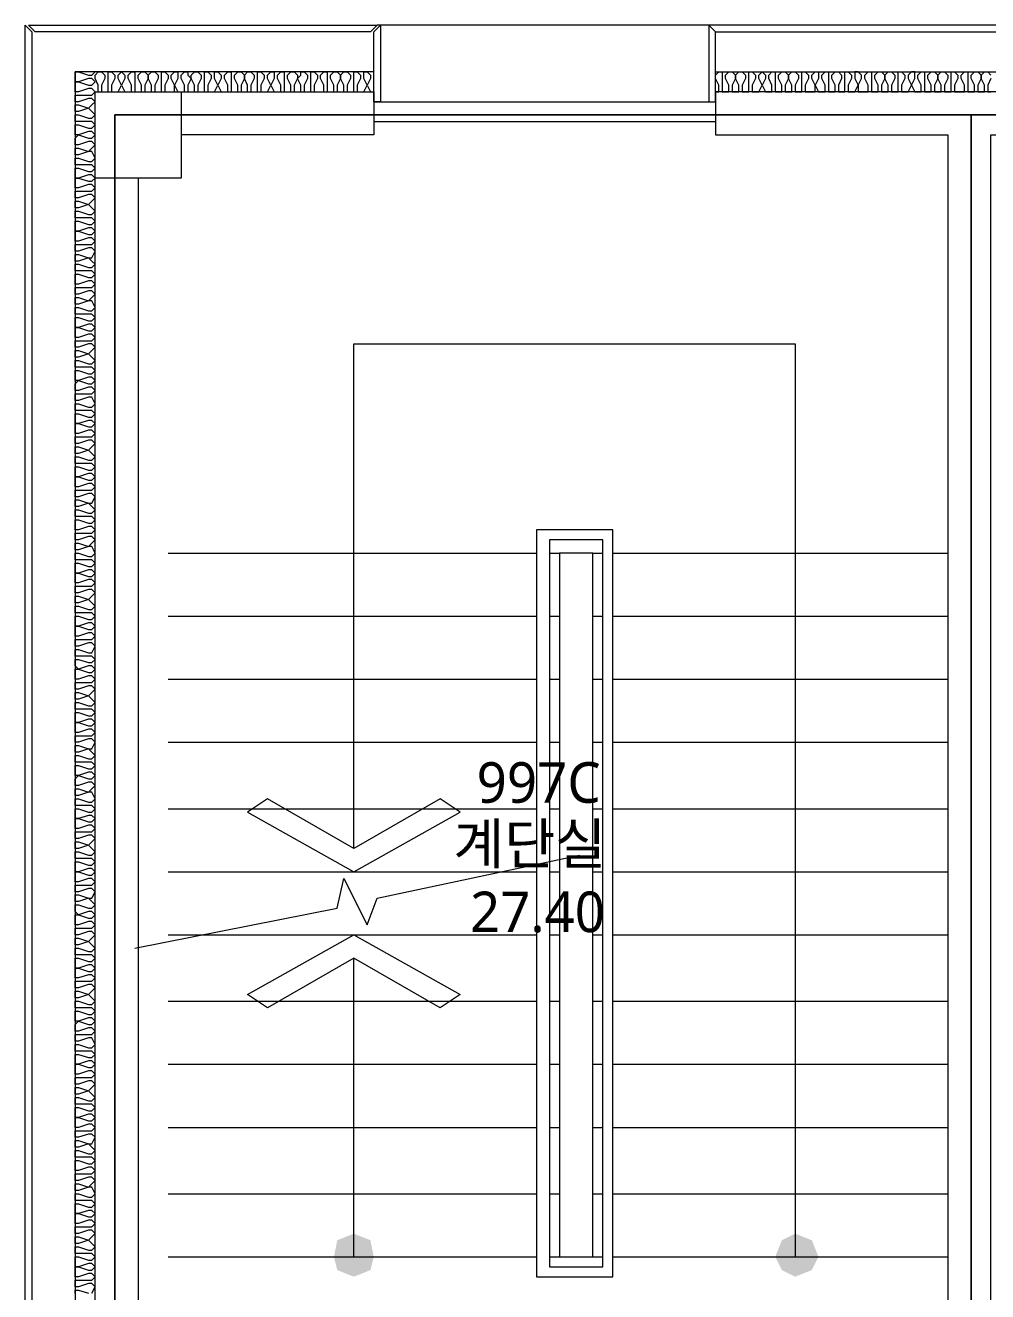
# Model space of a CAD drawing. Header units: millimetres. Extents: x -4005 to 126991, y -1911 to 106703.
# Drawn here: x 18526 to 23034, y 33458 to 39389 of the extents above; entities that cross this region are included whole.
import ezdxf

# ---------------------------------------------------------------- set-up
doc = ezdxf.new("R2010")
doc.units = ezdxf.units.MM
for name, color, linetype in [('PDF_문자', 7, 'Continuous'), ('PDF_솔리드 채우기', 7, 'Continuous'), ('PDF_형상', 7, 'Continuous')]:
    doc.layers.add(name, color=color, linetype=linetype)
doc.styles.add('PDF 맑은 고딕', font='malgun.ttf')

msp = doc.modelspace()

# ---------------------------------------------------------------- linework, layer by layer
at = {"layer": 'PDF_솔리드 채우기', "transparency": 33554559}
for points in [[(19987.2, 33699.4), (19971.7, 33621.7), (20065, 33621.7)], [(20065, 33730.5), (19987.2, 33699.4), (20065, 33621.7)], [(20142.7, 33699.4), (20065, 33730.5), (20065, 33621.7)], [(20158.2, 33621.7), (20142.7, 33699.4), (20065, 33621.7)], [(22070.2, 33699.4), (22039.1, 33621.7), (22132.4, 33621.7)], [(22132.4, 33730.5), (22070.2, 33699.4), (22132.4, 33621.7)], [(22210.1, 33699.4), (22132.4, 33730.5), (22132.4, 33621.7)], [(22241.2, 33621.7), (22210.1, 33699.4), (22132.4, 33621.7)], [(19971.7, 33621.7), (19987.2, 33559.5), (20065, 33621.7)], [(19987.2, 33559.5), (20065, 33528.4), (20065, 33621.7)], [(20065, 33528.4), (20142.7, 33559.5), (20065, 33621.7)], [(20142.7, 33559.5), (20158.2, 33621.7), (20065, 33621.7)], [(22039.1, 33621.7), (22070.2, 33559.5), (22132.4, 33621.7)], [(22070.2, 33559.5), (22132.4, 33528.4), (22132.4, 33621.7)], [(22132.4, 33528.4), (22210.1, 33559.5), (22132.4, 33621.7)], [(22210.1, 33559.5), (22241.2, 33621.7), (22132.4, 33621.7)]]:
    msp.add_solid(points, dxfattribs=at)
at = {"layer": 'PDF_형상', "lineweight": 5}
for points in [[(18557.1, 29626.7), (18526, 29595.6), (18526, 39388.8), (18557.1, 39357.7)], [(18572.7, 39357.7), (18541.6, 39388.8), (20173.8, 39388.8), (20142.7, 39357.7)], [(20158.2, 39357.7), (20189.3, 39388.8), (20189.3, 39031.2), (20158.2, 39031.2)], [(21759.3, 39357.7), (21728.2, 39388.8), (21728.2, 39031.2), (21759.3, 39031.2)], [(21759.3, 39357.7), (23749.1, 39357.7), (23780.1, 39388.8), (21728.2, 39388.8)], [(18774.8, 39124.5), (18821.4, 39109), (18836.9, 39109), (18852.5, 39124.5), (18836.9, 39140), (18821.4, 39140)], [(19101.2, 39140), (19085.7, 39109), (19085.7, 39077.9), (19101.2, 39077.9), (19116.7, 39077.9), (19116.7, 39109)], [(19303.3, 39140), (19287.7, 39109), (19287.7, 39077.9), (19303.3, 39077.9), (19318.8, 39077.9), (19318.8, 39109)], [(19552, 39140), (19536.4, 39109), (19536.4, 39077.9), (19552, 39077.9), (19567.5, 39077.9), (19567.5, 39109)], [(19800.7, 39140), (19785.2, 39109), (19785.2, 39077.9), (19800.7, 39077.9), (19816.3, 39077.9), (19816.3, 39109)], [(20002.8, 39140), (19987.2, 39109), (19987.2, 39077.9), (20002.8, 39077.9), (20018.3, 39077.9), (20018.3, 39109)], [(21852.6, 39140), (21837.1, 39109), (21837.1, 39077.9), (21852.6, 39077.9), (21868.1, 39077.9), (21868.1, 39109)], [(22101.3, 39140), (22085.8, 39109), (22085.8, 39077.9), (22101.3, 39077.9), (22116.9, 39077.9), (22116.9, 39109)], [(22660.9, 39140), (22676.5, 39109), (22692, 39140), (22692, 39155.6), (22692, 39171.1), (22676.5, 39171.1), (22660.9, 39155.6)], [(22816.4, 39109), (22800.8, 39140), (22785.3, 39109), (22785.3, 39077.9), (22800.8, 39077.9), (22816.4, 39077.9)], [(23002.9, 39140), (22987.4, 39109), (22987.4, 39077.9), (23002.9, 39077.9), (23018.5, 39077.9), (23018.5, 39109)], [(18852.5, 38673.7), (18852.5, 39077.9), (19256.6, 39077.9), (19256.6, 38673.7)], [(18852.5, 29626.7), (18852.5, 39077.9), (20158.2, 39077.9), (20158.2, 38875.8), (19256.6, 38875.8), (19256.6, 38673.7), (19054.6, 38673.7), (19054.6, 32222.7), (20065, 32222.7), (20065, 32020.6), (19054.6, 32020.6), (19054.6, 30326.2), (19552, 30326.2), (19552, 29626.7)], [(18945.8, 38969.1), (18945.8, 32129.4), (22956.3, 32129.4), (22956.3, 38969.1)], [(22956.3, 38969.1), (22956.3, 32129.4), (22956.3, 29704.4), (26702.5, 29704.4), (26702.5, 38969.1)], [(18774.8, 38875.8), (18821.4, 38860.2), (18836.9, 38860.2), (18852.5, 38875.8), (18836.9, 38891.3), (18821.4, 38891.3)], [(18774.8, 38673.7), (18821.4, 38658.2), (18836.9, 38658.2), (18852.5, 38673.7), (18836.9, 38689.3), (18821.4, 38689.3)], [(18774.8, 38425), (18821.4, 38409.4), (18836.9, 38409.4), (18852.5, 38425), (18836.9, 38440.5), (18821.4, 38440.5)], [(18774.8, 37974.2), (18821.4, 37958.6), (18836.9, 37958.6), (18852.5, 37974.2), (18836.9, 37989.7), (18821.4, 37989.7)], [(18774.8, 37725.5), (18821.4, 37709.9), (18836.9, 37709.9), (18852.5, 37725.5), (18836.9, 37741), (18821.4, 37741)], [(18774.8, 37523.4), (18821.4, 37507.9), (18836.9, 37507.9), (18852.5, 37523.4), (18836.9, 37538.9), (18821.4, 37538.9)], [(18774.8, 37274.7), (18821.4, 37259.1), (18836.9, 37259.1), (18852.5, 37274.7), (18836.9, 37290.2), (18821.4, 37290.2)], [(20919.9, 37026), (20919.9, 33528.4), (21277.5, 33528.4), (21277.5, 37026)], [(20982.1, 33575.1), (21230.8, 33575.1), (21230.8, 36979.3), (20982.1, 36979.3)], [(18774.8, 36823.9), (18821.4, 36808.3), (18836.9, 36808.3), (18852.5, 36823.9), (18836.9, 36839.4), (18821.4, 36839.4)], [(18774.8, 36575.2), (18821.4, 36559.6), (18836.9, 36559.6), (18852.5, 36575.2), (18836.9, 36590.7), (18821.4, 36590.7)], [(18774.8, 36373.1), (18821.4, 36357.6), (18836.9, 36357.6), (18852.5, 36373.1), (18836.9, 36388.6), (18821.4, 36388.6)], [(18774.8, 36124.4), (18821.4, 36108.8), (18836.9, 36108.8), (18852.5, 36124.4), (18836.9, 36139.9), (18821.4, 36139.9)], [(18774.8, 35875.7), (18821.4, 35860.1), (18836.9, 35860.1), (18852.5, 35875.7), (18836.9, 35891.2), (18821.4, 35891.2)], [(20562.4, 35704.7), (20469.1, 35766.9), (20065, 35533.7), (19660.8, 35766.9), (19567.5, 35704.7), (20065, 35424.9)], [(18774.8, 35673.6), (18821.4, 35658), (18836.9, 35658), (18852.5, 35673.6), (18836.9, 35689.1), (18821.4, 35689.1)], [(18774.8, 35424.9), (18821.4, 35409.3), (18836.9, 35409.3), (18852.5, 35424.9), (18836.9, 35440.4), (18821.4, 35440.4)], [(18774.8, 35222.8), (18821.4, 35207.2), (18836.9, 35207.2), (18852.5, 35222.8), (18836.9, 35238.3), (18821.4, 35238.3)], [(20469.1, 34787.5), (20065, 35020.7), (19660.8, 34787.5), (19567.5, 34849.7), (20065, 35129.5), (20562.4, 34849.7)], [(18774.8, 34974.1), (18821.4, 34958.5), (18836.9, 34958.5), (18852.5, 34974.1), (18836.9, 34989.6), (18821.4, 34989.6)], [(18774.8, 34725.4), (18821.4, 34709.8), (18836.9, 34709.8), (18852.5, 34725.4), (18836.9, 34740.9), (18821.4, 34740.9)], [(18774.8, 34523.3), (18821.4, 34507.7), (18836.9, 34507.7), (18852.5, 34523.3), (18836.9, 34538.8), (18821.4, 34538.8)], [(18774.8, 34274.6), (18821.4, 34259), (18836.9, 34259), (18852.5, 34274.6), (18836.9, 34290.1), (18821.4, 34290.1)], [(18774.8, 33823.8), (18821.4, 33808.2), (18836.9, 33808.2), (18852.5, 33823.8), (18836.9, 33839.3), (18821.4, 33839.3)], [(18774.8, 33575.1), (18821.4, 33559.5), (18836.9, 33559.5), (18852.5, 33575.1), (18836.9, 33590.6), (18821.4, 33590.6)]]:
    msp.add_lwpolyline(points, close=True, dxfattribs=at)
for points in [[(66310.4, 39388.8), (71922, 39388.8), (71890.9, 39357.7), (66341.5, 39357.7), (66310.4, 39388.8), (20173.8, 39388.8)], [(18836.9, 33450.7), (18852.5, 33481.8), (18836.9, 33497.3), (18821.4, 33497.3), (18774.8, 33481.8), (18759.2, 33481.8), (18759.2, 33497.3), (18759.2, 33512.9), (18774.8, 33512.9), (18821.4, 33512.9), (18836.9, 33512.9), (18852.5, 33528.4), (18836.9, 33544), (18821.4, 33544), (18774.8, 33528.4), (18759.2, 33528.4), (18759.2, 33544), (18759.2, 33559.5), (18759.2, 33575.1), (18774.8, 33575.1), (18759.2, 33575.1), (18759.2, 33590.6), (18759.2, 33606.1), (18759.2, 33621.7), (18774.8, 33621.7), (18821.4, 33606.1), (18836.9, 33606.1), (18852.5, 33621.7), (18836.9, 33637.2), (18821.4, 33637.2), (18774.8, 33637.2), (18759.2, 33637.2), (18759.2, 33652.8), (18759.2, 33668.3), (18774.8, 33668.3), (18821.4, 33652.8), (18836.9, 33652.8), (18852.5, 33668.3), (18836.9, 33683.9), (18821.4, 33699.4), (18774.8, 33683.9), (18759.2, 33683.9), (18759.2, 33699.4), (18759.2, 33715), (18774.8, 33715), (18821.4, 33699.4), (18836.9, 33715), (18852.5, 33730.5), (18836.9, 33746), (18821.4, 33746), (18774.8, 33730.5), (18759.2, 33730.5), (18759.2, 33746), (18759.2, 33761.6), (18774.8, 33761.6), (18821.4, 33761.6), (18836.9, 33761.6), (18852.5, 33777.1), (18836.9, 33792.7), (18821.4, 33792.7), (18774.8, 33777.1), (18759.2, 33777.1), (18759.2, 33792.7), (18759.2, 33808.2), (18759.2, 33823.8), (18774.8, 33823.8), (18759.2, 33823.8), (18759.2, 33839.3), (18759.2, 33854.9), (18759.2, 33870.4), (18774.8, 33870.4), (18821.4, 33854.9), (18836.9, 33854.9), (18852.5, 33870.4), (18836.9, 33885.9), (18821.4, 33885.9), (18774.8, 33885.9), (18759.2, 33885.9), (18759.2, 33901.5), (18759.2, 33917), (18774.8, 33917), (18821.4, 33901.5), (18836.9, 33901.5), (18852.5, 33917), (18836.9, 33948.1), (18821.4, 33948.1), (18774.8, 33932.6), (18759.2, 33932.6), (18759.2, 33948.1), (18759.2, 33963.7), (18774.8, 33963.7), (18821.4, 33948.1), (18836.9, 33963.7), (18852.5, 33979.2), (18836.9, 33994.8), (18821.4, 33994.8), (18774.8, 33979.2), (18759.2, 33979.2), (18759.2, 33994.8), (18759.2, 34010.3), (18774.8, 34010.3), (18821.4, 34010.3), (18836.9, 34010.3), (18852.5, 34025.8), (18836.9, 34041.4), (18821.4, 34041.4), (18774.8, 34025.8), (18759.2, 34025.8), (18759.2, 34041.4), (18759.2, 34056.9), (18759.2, 34072.5), (18774.8, 34072.5), (18821.4, 34056.9), (18836.9, 34056.9), (18852.5, 34072.5), (18836.9, 34088), (18821.4, 34088), (18774.8, 34088), (18759.2, 34088), (18759.2, 34103.6), (18759.2, 34119.1), (18774.8, 34119.1), (18821.4, 34103.6), (18836.9, 34103.6), (18852.5, 34119.1), (18836.9, 34134.7), (18821.4, 34150.2), (18774.8, 34134.7), (18759.2, 34134.7), (18759.2, 34150.2), (18759.2, 34165.7), (18774.8, 34165.7), (18821.4, 34150.2), (18836.9, 34150.2), (18852.5, 34181.3), (18836.9, 34196.8), (18821.4, 34196.8), (18774.8, 34181.3), (18759.2, 34181.3), (18759.2, 34196.8), (18759.2, 34212.4), (18774.8, 34212.4), (18821.4, 34212.4), (18836.9, 34212.4), (18852.5, 34227.9), (18836.9, 34243.5), (18821.4, 34243.5), (18774.8, 34227.9), (18759.2, 34227.9), (18759.2, 34243.5), (18759.2, 34259), (18759.2, 34274.6), (18774.8, 34274.6), (18759.2, 34274.6), (18759.2, 34290.1), (18759.2, 34305.7), (18759.2, 34321.2), (18774.8, 34321.2), (18821.4, 34305.7), (18836.9, 34305.7), (18852.5, 34321.2), (18836.9, 34336.7), (18821.4, 34336.7), (18774.8, 34336.7), (18759.2, 34336.7), (18759.2, 34352.3), (18759.2, 34367.8), (18774.8, 34367.8), (18821.4, 34352.3), (18836.9, 34352.3), (18852.5, 34367.8), (18836.9, 34383.4), (18821.4, 34398.9), (18774.8, 34383.4), (18759.2, 34383.4), (18759.2, 34398.9), (18759.2, 34414.5), (18774.8, 34414.5), (18821.4, 34398.9), (18836.9, 34414.5), (18852.5, 34430), (18836.9, 34445.6), (18821.4, 34445.6), (18774.8, 34430), (18759.2, 34430), (18759.2, 34445.6), (18759.2, 34461.1), (18774.8, 34461.1), (18821.4, 34461.1), (18836.9, 34461.1), (18852.5, 34476.6), (18836.9, 34492.2), (18821.4, 34492.2), (18774.8, 34476.6), (18759.2, 34476.6), (18759.2, 34492.2), (18759.2, 34507.7), (18759.2, 34523.3), (18774.8, 34523.3), (18759.2, 34523.3), (18759.2, 34538.8), (18759.2, 34554.4), (18759.2, 34569.9), (18774.8, 34569.9), (18821.4, 34554.4), (18836.9, 34554.4), (18852.5, 34569.9), (18836.9, 34585.5), (18821.4, 34585.5), (18774.8, 34585.5), (18759.2, 34585.5), (18759.2, 34601), (18759.2, 34616.5), (18774.8, 34616.5), (18821.4, 34601), (18836.9, 34601), (18852.5, 34616.5), (18836.9, 34647.6), (18821.4, 34647.6), (18774.8, 34632.1), (18759.2, 34632.1), (18759.2, 34647.6), (18759.2, 34663.2), (18774.8, 34663.2), (18821.4, 34663.2), (18836.9, 34663.2), (18852.5, 34678.7), (18836.9, 34694.3), (18821.4, 34694.3), (18774.8, 34678.7), (18759.2, 34678.7), (18759.2, 34694.3), (18759.2, 34709.8), (18774.8, 34725.4), (18759.2, 34725.4), (18759.2, 34740.9), (18759.2, 34756.4), (18759.2, 34772), (18774.8, 34772), (18821.4, 34756.4), (18836.9, 34756.4), (18852.5, 34772), (18836.9, 34787.5), (18821.4, 34787.5), (18774.8, 34787.5), (18759.2, 34787.5), (18759.2, 34803.1), (18759.2, 34818.6), (18774.8, 34818.6), (18821.4, 34803.1), (18836.9, 34803.1), (18852.5, 34818.6), (18836.9, 34834.2), (18821.4, 34849.7), (18774.8, 34834.2), (18759.2, 34834.2), (18759.2, 34849.7), (18759.2, 34865.3), (18774.8, 34865.3), (18821.4, 34849.7), (18836.9, 34865.3), (18852.5, 34880.8), (18836.9, 34896.4), (18821.4, 34896.4), (18774.8, 34880.8), (18759.2, 34880.8), (18759.2, 34896.4), (18759.2, 34911.9), (18774.8, 34911.9), (18821.4, 34911.9), (18836.9, 34911.9), (18852.5, 34927.4), (18836.9, 34943), (18821.4, 34943), (18774.8, 34927.4), (18759.2, 34927.4), (18759.2, 34943), (18759.2, 34958.5), (18759.2, 34974.1), (18774.8, 34974.1), (18759.2, 34974.1), (18759.2, 34989.6), (18759.2, 35005.2), (18759.2, 35020.7), (18774.8, 35020.7), (18821.4, 35005.2), (18836.9, 35005.2), (18852.5, 35020.7), (18836.9, 35036.3), (18821.4, 35036.3), (18774.8, 35036.3), (18759.2, 35036.3), (18759.2, 35051.8), (18759.2, 35067.3), (18774.8, 35067.3), (18821.4, 35051.8), (18836.9, 35051.8), (18852.5, 35067.3), (18836.9, 35082.9), (18821.4, 35098.4), (18774.8, 35082.9), (18759.2, 35082.9), (18759.2, 35098.4), (18759.2, 35114), (18774.8, 35114), (18821.4, 35098.4), (18836.9, 35114), (18852.5, 35129.5), (18836.9, 35145.1), (18821.4, 35145.1), (18774.8, 35129.5), (18759.2, 35129.5), (18759.2, 35145.1), (18759.2, 35160.6), (18774.8, 35160.6), (18821.4, 35160.6), (18836.9, 35160.6), (18852.5, 35176.2), (18836.9, 35191.7), (18821.4, 35191.7), (18774.8, 35176.2), (18759.2, 35176.2), (18759.2, 35191.7), (18759.2, 35207.2), (18759.2, 35222.8), (18774.8, 35222.8), (18759.2, 35238.3), (18759.2, 35253.9), (18759.2, 35269.4), (18774.8, 35269.4), (18821.4, 35253.9), (18836.9, 35253.9), (18852.5, 35269.4), (18836.9, 35285), (18821.4, 35300.5), (18774.8, 35285), (18759.2, 35285), (18759.2, 35300.5), (18759.2, 35316.1), (18774.8, 35316.1), (18821.4, 35300.5), (18836.9, 35300.5), (18852.5, 35331.6), (18836.9, 35347.1), (18821.4, 35347.1), (18774.8, 35331.6), (18759.2, 35331.6), (18759.2, 35347.1), (18759.2, 35362.7), (18774.8, 35362.7), (18821.4, 35362.7), (18836.9, 35362.7), (18852.5, 35378.2), (18836.9, 35393.8), (18821.4, 35393.8), (18774.8, 35378.2), (18759.2, 35378.2), (18759.2, 35393.8), (18759.2, 35409.3), (18759.2, 35424.9), (18774.8, 35424.9), (18759.2, 35424.9), (18759.2, 35440.4), (18759.2, 35456), (18759.2, 35471.5), (18774.8, 35471.5), (18821.4, 35456), (18836.9, 35456), (18852.5, 35471.5), (18836.9, 35487), (18821.4, 35487), (18774.8, 35487), (18759.2, 35487), (18759.2, 35502.6), (18759.2, 35518.1), (18774.8, 35518.1), (18821.4, 35502.6), (18836.9, 35502.6), (18852.5, 35518.1), (18836.9, 35533.7), (18821.4, 35549.2), (18774.8, 35533.7), (18759.2, 35533.7), (18759.2, 35549.2), (18759.2, 35564.8), (18774.8, 35564.8), (18821.4, 35549.2), (18836.9, 35564.8), (18852.5, 35580.3), (18836.9, 35595.9), (18821.4, 35595.9), (18774.8, 35580.3), (18759.2, 35580.3), (18759.2, 35595.9), (18759.2, 35611.4), (18774.8, 35611.4), (18821.4, 35611.4), (18836.9, 35611.4), (18852.5, 35626.9), (18836.9, 35642.5), (18821.4, 35642.5), (18774.8, 35626.9), (18759.2, 35626.9), (18759.2, 35642.5), (18759.2, 35658), (18759.2, 35673.6), (18774.8, 35673.6), (18759.2, 35673.6), (18759.2, 35689.1), (18759.2, 35704.7), (18759.2, 35720.2), (18774.8, 35720.2), (18821.4, 35704.7), (18836.9, 35704.7), (18852.5, 35720.2), (18836.9, 35735.8), (18821.4, 35735.8), (18774.8, 35735.8), (18759.2, 35735.8), (18759.2, 35751.3), (18759.2, 35766.9), (18774.8, 35766.9), (18821.4, 35751.3), (18836.9, 35751.3), (18852.5, 35766.9), (18836.9, 35797.9), (18821.4, 35797.9), (18774.8, 35782.4), (18759.2, 35782.4), (18759.2, 35797.9), (18759.2, 35813.5), (18774.8, 35813.5), (18821.4, 35797.9), (18836.9, 35813.5), (18852.5, 35829), (18836.9, 35844.6), (18821.4, 35844.6), (18774.8, 35829), (18759.2, 35829), (18759.2, 35844.6), (18759.2, 35860.1), (18774.8, 35875.7), (18759.2, 35875.7), (18759.2, 35891.2), (18759.2, 35906.8), (18759.2, 35922.3), (18774.8, 35922.3), (18821.4, 35906.8), (18836.9, 35906.8), (18852.5, 35922.3), (18836.9, 35937.8), (18821.4, 35937.8), (18774.8, 35937.8), (18759.2, 35937.8), (18759.2, 35953.4), (18759.2, 35968.9), (18774.8, 35968.9), (18821.4, 35953.4), (18836.9, 35953.4), (18852.5, 35968.9), (18836.9, 35984.5), (18821.4, 36000), (18774.8, 35984.5), (18759.2, 35984.5), (18759.2, 36000), (18759.2, 36015.6), (18774.8, 36015.6), (18821.4, 36000), (18836.9, 36000), (18852.5, 36031.1), (18836.9, 36046.7), (18821.4, 36046.7), (18774.8, 36031.1), (18759.2, 36031.1), (18759.2, 36046.7), (18759.2, 36062.2), (18774.8, 36062.2), (18821.4, 36062.2), (18836.9, 36062.2), (18852.5, 36077.7), (18836.9, 36093.3), (18821.4, 36093.3), (18774.8, 36077.7), (18759.2, 36077.7), (18759.2, 36093.3), (18759.2, 36108.8), (18759.2, 36124.4), (18774.8, 36124.4), (18759.2, 36124.4), (18759.2, 36139.9), (18759.2, 36155.5), (18759.2, 36171), (18774.8, 36171), (18821.4, 36155.5), (18836.9, 36155.5), (18852.5, 36171), (18836.9, 36186.6), (18821.4, 36186.6), (18774.8, 36186.6), (18759.2, 36186.6), (18759.2, 36202.1), (18759.2, 36217.6), (18774.8, 36217.6), (18821.4, 36202.1), (18836.9, 36202.1), (18852.5, 36217.6), (18836.9, 36233.2), (18821.4, 36248.7), (18774.8, 36233.2), (18759.2, 36233.2), (18759.2, 36248.7), (18759.2, 36264.3), (18774.8, 36264.3), (18821.4, 36248.7), (18836.9, 36264.3), (18852.5, 36279.8), (18836.9, 36295.4), (18821.4, 36295.4), (18774.8, 36279.8), (18759.2, 36279.8), (18759.2, 36295.4), (18759.2, 36310.9), (18774.8, 36310.9), (18821.4, 36310.9), (18836.9, 36310.9), (18852.5, 36326.5), (18836.9, 36342), (18821.4, 36342), (18774.8, 36326.5), (18759.2, 36326.5), (18759.2, 36342), (18759.2, 36357.6), (18759.2, 36373.1), (18774.8, 36373.1), (18759.2, 36388.6), (18759.2, 36404.2), (18759.2, 36419.7), (18774.8, 36419.7), (18821.4, 36404.2), (18836.9, 36404.2), (18852.5, 36419.7), (18836.9, 36435.3), (18821.4, 36435.3), (18774.8, 36435.3), (18759.2, 36435.3), (18759.2, 36450.8), (18759.2, 36466.4), (18774.8, 36466.4), (18821.4, 36450.8), (18836.9, 36450.8), (18852.5, 36481.9), (18836.9, 36497.5), (18821.4, 36497.5), (18774.8, 36481.9), (18759.2, 36481.9), (18759.2, 36497.5), (18759.2, 36513), (18774.8, 36513), (18821.4, 36513), (18836.9, 36513), (18852.5, 36528.5), (18836.9, 36544.1), (18821.4, 36544.1), (18774.8, 36528.5), (18759.2, 36528.5), (18759.2, 36544.1), (18759.2, 36559.6), (18759.2, 36575.2), (18774.8, 36575.2), (18759.2, 36575.2), (18759.2, 36590.7), (18759.2, 36606.3), (18759.2, 36621.8), (18774.8, 36621.8), (18821.4, 36606.3), (18836.9, 36606.3), (18852.5, 36621.8), (18836.9, 36637.4), (18821.4, 36637.4), (18774.8, 36637.4), (18759.2, 36637.4), (18759.2, 36652.9), (18759.2, 36668.4), (18774.8, 36668.4), (18821.4, 36652.9), (18836.9, 36652.9), (18852.5, 36668.4), (18836.9, 36684), (18821.4, 36699.5), (18774.8, 36684), (18759.2, 36684), (18759.2, 36699.5), (18759.2, 36715.1), (18774.8, 36715.1), (18821.4, 36699.5), (18836.9, 36715.1), (18852.5, 36730.6), (18836.9, 36746.2), (18821.4, 36746.2), (18774.8, 36730.6), (18759.2, 36730.6), (18759.2, 36746.2), (18759.2, 36761.7), (18774.8, 36761.7), (18821.4, 36761.7), (18836.9, 36761.7), (18852.5, 36777.3), (18836.9, 36792.8), (18821.4, 36792.8), (18774.8, 36777.3), (18759.2, 36777.3), (18759.2, 36792.8), (18759.2, 36808.3), (18759.2, 36823.9), (18774.8, 36823.9), (18759.2, 36823.9), (18759.2, 36839.4), (18759.2, 36855), (18759.2, 36870.5), (18774.8, 36870.5), (18821.4, 36855), (18836.9, 36855), (18852.5, 36870.5), (18836.9, 36886.1), (18821.4, 36886.1), (18774.8, 36886.1), (18759.2, 36886.1), (18759.2, 36901.6), (18759.2, 36917.2), (18774.8, 36917.2), (18821.4, 36901.6), (18836.9, 36901.6), (18852.5, 36917.2), (18836.9, 36948.2), (18821.4, 36948.2), (18774.8, 36932.7), (18759.2, 36932.7), (18759.2, 36948.2), (18759.2, 36963.8), (18774.8, 36963.8), (18821.4, 36948.2), (18836.9, 36963.8), (18852.5, 36979.3), (18836.9, 36994.9), (18821.4, 36994.9), (18774.8, 36979.3), (18759.2, 36979.3), (18759.2, 36994.9), (18759.2, 37010.4), (18774.8, 37010.4), (18821.4, 37010.4), (18836.9, 37010.4), (18852.5, 37026), (18836.9, 37041.5), (18821.4, 37041.5), (18774.8, 37026), (18759.2, 37026), (18759.2, 37041.5), (18759.2, 37057.1), (18759.2, 37072.6), (18774.8, 37072.6), (18821.4, 37057.1), (18836.9, 37057.1), (18852.5, 37072.6), (18836.9, 37088.1), (18821.4, 37088.1), (18774.8, 37088.1), (18759.2, 37088.1), (18759.2, 37103.7), (18759.2, 37119.2), (18774.8, 37119.2), (18821.4, 37103.7), (18836.9, 37103.7), (18852.5, 37119.2), (18836.9, 37134.8), (18821.4, 37150.3), (18774.8, 37134.8), (18759.2, 37134.8), (18759.2, 37150.3), (18759.2, 37165.9), (18774.8, 37165.9), (18821.4, 37150.3), (18836.9, 37150.3), (18852.5, 37181.4), (18836.9, 37197), (18821.4, 37197), (18774.8, 37181.4), (18759.2, 37181.4), (18759.2, 37197), (18759.2, 37212.5), (18774.8, 37212.5), (18821.4, 37212.5), (18836.9, 37212.5), (18852.5, 37228.1), (18836.9, 37243.6), (18821.4, 37243.6), (18774.8, 37228.1), (18759.2, 37228.1), (18759.2, 37243.6), (18759.2, 37259.1), (18759.2, 37274.7), (18774.8, 37274.7), (18759.2, 37274.7), (18759.2, 37290.2), (18759.2, 37305.8), (18759.2, 37321.3), (18774.8, 37321.3), (18821.4, 37305.8), (18836.9, 37305.8), (18852.5, 37321.3), (18836.9, 37336.9), (18821.4, 37336.9), (18774.8, 37336.9), (18759.2, 37336.9), (18759.2, 37352.4), (18759.2, 37368), (18774.8, 37368), (18821.4, 37352.4), (18836.9, 37352.4), (18852.5, 37368), (18836.9, 37383.5), (18821.4, 37399), (18774.8, 37383.5), (18759.2, 37383.5), (18759.2, 37399), (18759.2, 37414.6), (18774.8, 37414.6), (18821.4, 37399), (18836.9, 37414.6), (18852.5, 37430.1), (18836.9, 37445.7), (18821.4, 37445.7), (18774.8, 37430.1), (18759.2, 37430.1), (18759.2, 37445.7), (18759.2, 37461.2), (18774.8, 37461.2), (18821.4, 37461.2), (18836.9, 37461.2), (18852.5, 37476.8), (18836.9, 37492.3), (18821.4, 37492.3), (18774.8, 37476.8), (18759.2, 37476.8), (18759.2, 37492.3), (18759.2, 37507.9), (18759.2, 37523.4), (18774.8, 37523.4), (18759.2, 37523.4), (18759.2, 37538.9), (18759.2, 37554.5), (18759.2, 37570), (18774.8, 37570), (18821.4, 37554.5), (18836.9, 37554.5), (18852.5, 37570), (18836.9, 37585.6), (18821.4, 37585.6), (18774.8, 37585.6), (18759.2, 37585.6), (18759.2, 37601.1), (18759.2, 37616.7), (18774.8, 37616.7), (18821.4, 37601.1), (18836.9, 37601.1), (18852.5, 37616.7), (18836.9, 37647.8), (18821.4, 37647.8), (18774.8, 37632.2), (18759.2, 37632.2), (18759.2, 37647.8), (18759.2, 37663.3), (18774.8, 37663.3), (18821.4, 37663.3), (18836.9, 37663.3), (18852.5, 37678.8), (18836.9, 37694.4), (18821.4, 37694.4), (18774.8, 37678.8), (18759.2, 37678.8), (18759.2, 37694.4), (18759.2, 37709.9), (18774.8, 37725.5), (18759.2, 37725.5), (18759.2, 37741), (18759.2, 37756.6), (18759.2, 37772.1), (18774.8, 37772.1), (18821.4, 37756.6), (18836.9, 37756.6), (18852.5, 37772.1), (18836.9, 37787.7), (18821.4, 37787.7), (18774.8, 37787.7), (18759.2, 37787.7), (18759.2, 37803.2), (18759.2, 37818.7), (18774.8, 37818.7), (18821.4, 37803.2), (18836.9, 37803.2), (18852.5, 37818.7), (18836.9, 37834.3), (18821.4, 37849.8), (18774.8, 37834.3), (18759.2, 37834.3), (18759.2, 37849.8), (18759.2, 37865.4), (18774.8, 37865.4), (18821.4, 37849.8), (18836.9, 37865.4), (18852.5, 37880.9), (18836.9, 37896.5), (18821.4, 37896.5), (18774.8, 37880.9), (18759.2, 37880.9), (18759.2, 37896.5), (18759.2, 37912), (18774.8, 37912), (18821.4, 37912), (18836.9, 37912), (18852.5, 37927.6), (18836.9, 37943.1), (18821.4, 37943.1), (18774.8, 37927.6), (18759.2, 37927.6), (18759.2, 37943.1), (18759.2, 37958.6), (18759.2, 37974.2), (18774.8, 37974.2), (18759.2, 37974.2), (18759.2, 37989.7), (18759.2, 38005.3), (18759.2, 38020.8), (18774.8, 38020.8), (18821.4, 38005.3), (18836.9, 38005.3), (18852.5, 38020.8), (18836.9, 38036.4), (18821.4, 38036.4), (18774.8, 38036.4), (18759.2, 38036.4), (18759.2, 38051.9), (18759.2, 38067.5), (18774.8, 38067.5), (18821.4, 38051.9), (18836.9, 38051.9), (18852.5, 38067.5), (18836.9, 38098.6), (18821.4, 38098.6), (18774.8, 38083), (18759.2, 38083), (18759.2, 38098.6), (18759.2, 38114.1), (18774.8, 38114.1), (18821.4, 38098.6), (18836.9, 38114.1), (18852.5, 38129.6), (18836.9, 38145.2), (18821.4, 38145.2), (18774.8, 38129.6), (18759.2, 38129.6), (18759.2, 38145.2), (18759.2, 38160.7), (18774.8, 38160.7), (18821.4, 38160.7), (18836.9, 38160.7), (18852.5, 38176.3), (18836.9, 38191.8), (18821.4, 38191.8), (18774.8, 38176.3), (18759.2, 38176.3), (18759.2, 38191.8), (18759.2, 38207.4), (18759.2, 38222.9), (18774.8, 38222.9), (18821.4, 38207.4), (18836.9, 38207.4), (18852.5, 38222.9), (18836.9, 38238.5), (18821.4, 38238.5), (18774.8, 38238.5), (18759.2, 38238.5), (18759.2, 38254), (18759.2, 38269.5), (18774.8, 38269.5), (18821.4, 38254), (18836.9, 38254), (18852.5, 38269.5), (18836.9, 38285.1), (18821.4, 38300.6), (18774.8, 38285.1), (18759.2, 38285.1), (18759.2, 38300.6), (18759.2, 38316.2), (18774.8, 38316.2), (18821.4, 38300.6), (18836.9, 38300.6), (18852.5, 38331.7), (18836.9, 38347.3), (18821.4, 38347.3), (18774.8, 38331.7), (18759.2, 38331.7), (18759.2, 38347.3), (18759.2, 38362.8), (18774.8, 38362.8), (18821.4, 38362.8), (18836.9, 38362.8), (18852.5, 38378.4), (18836.9, 38393.9), (18821.4, 38393.9), (18774.8, 38378.4), (18759.2, 38378.4), (18759.2, 38393.9), (18759.2, 38409.4), (18759.2, 38425), (18774.8, 38425), (18759.2, 38425), (18759.2, 38440.5), (18759.2, 38456.1), (18759.2, 38471.6), (18774.8, 38471.6), (18821.4, 38456.1), (18836.9, 38456.1), (18852.5, 38471.6), (18836.9, 38487.2), (18821.4, 38487.2), (18774.8, 38487.2), (18759.2, 38487.2), (18759.2, 38502.7), (18759.2, 38518.3), (18774.8, 38518.3), (18821.4, 38502.7), (18836.9, 38502.7), (18852.5, 38518.3), (18836.9, 38533.8), (18821.4, 38549.3), (18774.8, 38533.8), (18759.2, 38533.8), (18759.2, 38549.3), (18759.2, 38564.9), (18774.8, 38564.9), (18821.4, 38549.3), (18836.9, 38564.9), (18852.5, 38580.4), (18836.9, 38596), (18821.4, 38596), (18774.8, 38580.4), (18759.2, 38580.4), (18759.2, 38596), (18759.2, 38611.5), (18774.8, 38611.5), (18821.4, 38611.5), (18836.9, 38611.5), (18852.5, 38627.1), (18836.9, 38642.6), (18821.4, 38642.6), (18774.8, 38627.1), (18759.2, 38627.1), (18759.2, 38642.6), (18759.2, 38658.2), (18759.2, 38673.7), (18774.8, 38673.7), (18759.2, 38673.7), (18759.2, 38689.3), (18759.2, 38704.8), (18759.2, 38720.3), (18774.8, 38720.3), (18821.4, 38704.8), (18836.9, 38704.8), (18852.5, 38720.3), (18836.9, 38735.9), (18821.4, 38735.9), (18774.8, 38735.9), (18759.2, 38735.9), (18759.2, 38751.4), (18759.2, 38767), (18774.8, 38767), (18821.4, 38751.4), (18836.9, 38751.4), (18852.5, 38767), (18836.9, 38798.1), (18821.4, 38798.1), (18774.8, 38782.5), (18759.2, 38782.5), (18759.2, 38798.1), (18759.2, 38813.6), (18774.8, 38813.6), (18821.4, 38798.1), (18836.9, 38813.6), (18852.5, 38829.2), (18836.9, 38844.7), (18821.4, 38844.7), (18774.8, 38829.2), (18759.2, 38829.2), (18759.2, 38844.7), (18759.2, 38860.2), (18774.8, 38875.8), (18759.2, 38875.8), (18759.2, 38891.3), (18759.2, 38906.9), (18759.2, 38922.4), (18774.8, 38922.4), (18821.4, 38906.9), (18836.9, 38906.9), (18852.5, 38922.4), (18836.9, 38938), (18821.4, 38938), (18774.8, 38938), (18759.2, 38938), (18759.2, 38953.5), (18759.2, 38969.1), (18774.8, 38969.1), (18821.4, 38953.5), (18836.9, 38953.5), (18852.5, 38969.1), (18836.9, 38984.6), (18821.4, 39000.1), (18774.8, 38984.6), (18759.2, 38984.6), (18759.2, 39000.1), (18759.2, 39015.7), (18774.8, 39015.7), (18821.4, 39000.1), (18836.9, 39015.7), (18852.5, 39031.2), (18836.9, 39046.8), (18821.4, 39046.8), (18774.8, 39031.2), (18759.2, 39031.2), (18759.2, 39046.8), (18759.2, 39062.3), (18774.8, 39062.3), (18821.4, 39062.3), (18836.9, 39062.3), (18852.5, 39077.9), (18836.9, 39093.4), (18821.4, 39093.4), (18774.8, 39077.9), (18759.2, 39077.9), (18759.2, 39093.4), (18759.2, 39109), (18759.2, 39124.5), (18774.8, 39124.5), (18759.2, 39124.5), (18759.2, 39140), (18759.2, 39155.6), (18759.2, 39171.1), (18774.8, 39171.1), (18821.4, 39155.6), (18836.9, 39155.6), (18852.5, 39171.1)], [(20158.2, 39171.1), (18759.2, 39171.1), (18759.2, 29626.7)], [(18852.5, 39077.9), (18868, 39077.9), (18868, 39109), (18852.5, 39140), (18852.5, 39155.6), (18868, 39171.1), (18883.6, 39171.1), (18899.1, 39155.6), (18899.1, 39140), (18883.6, 39109), (18883.6, 39077.9), (18899.1, 39077.9), (18914.7, 39077.9), (18914.7, 39109), (18914.7, 39140), (18914.7, 39155.6), (18914.7, 39171.1), (18930.2, 39171.1), (18945.8, 39155.6), (18945.8, 39140), (18930.2, 39109), (18930.2, 39077.9), (18945.8, 39077.9), (18961.3, 39077.9), (18976.8, 39109), (18961.3, 39140), (18961.3, 39155.6), (18976.8, 39171.1), (18992.4, 39155.6), (18992.4, 39140), (18976.8, 39109), (18992.4, 39077.9), (19007.9, 39077.9), (19023.5, 39077.9), (19023.5, 39109), (19007.9, 39140), (19007.9, 39155.6), (19023.5, 39171.1), (19039, 39171.1), (19039, 39155.6), (19039, 39140), (19039, 39109), (19039, 39077.9), (19054.6, 39077.9), (19070.1, 39077.9), (19070.1, 39109), (19054.6, 39140), (19054.6, 39155.6), (19070.1, 39171.1), (19085.7, 39171.1), (19101.2, 39155.6), (19101.2, 39140), (19101.2, 39155.6), (19116.7, 39171.1), (19132.3, 39171.1), (19147.8, 39155.6), (19147.8, 39140), (19132.3, 39109), (19132.3, 39077.9), (19147.8, 39077.9), (19163.4, 39077.9), (19163.4, 39109), (19163.4, 39140), (19163.4, 39155.6), (19163.4, 39171.1), (19178.9, 39171.1), (19194.5, 39155.6), (19194.5, 39140), (19178.9, 39109), (19178.9, 39077.9), (19194.5, 39077.9), (19225.6, 39077.9), (19225.6, 39109), (19210, 39140), (19210, 39155.6), (19225.6, 39171.1), (19241.1, 39171.1), (19241.1, 39155.6), (19241.1, 39140), (19225.6, 39109), (19241.1, 39077.9), (19256.6, 39077.9), (19272.2, 39077.9), (19272.2, 39109), (19256.6, 39140), (19256.6, 39155.6), (19272.2, 39171.1), (19287.7, 39171.1), (19287.7, 39155.6), (19303.3, 39140), (19303.3, 39155.6), (19318.8, 39171.1), (19334.4, 39171.1), (19349.9, 39155.6), (19349.9, 39140), (19334.4, 39109), (19334.4, 39077.9), (19349.9, 39077.9), (19365.5, 39077.9), (19365.5, 39109), (19365.5, 39140), (19365.5, 39155.6), (19365.5, 39171.1), (19381, 39171.1), (19396.5, 39155.6), (19396.5, 39140), (19381, 39109), (19381, 39077.9), (19396.5, 39077.9), (19412.1, 39077.9), (19427.6, 39109), (19412.1, 39140), (19412.1, 39155.6), (19412.1, 39171.1), (19427.6, 39171.1), (19443.2, 39155.6), (19443.2, 39140), (19427.6, 39109), (19443.2, 39077.9), (19458.7, 39077.9), (19474.3, 39077.9), (19474.3, 39109), (19458.7, 39140), (19458.7, 39155.6), (19474.3, 39171.1), (19489.8, 39171.1), (19489.8, 39155.6), (19489.8, 39140), (19489.8, 39109), (19489.8, 39077.9), (19505.4, 39077.9), (19520.9, 39077.9), (19520.9, 39109), (19505.4, 39140), (19505.4, 39155.6), (19520.9, 39171.1), (19536.4, 39171.1), (19552, 39155.6), (19552, 39140), (19552, 39155.6), (19567.5, 39171.1), (19583.1, 39171.1), (19598.6, 39155.6), (19598.6, 39140), (19583.1, 39109), (19583.1, 39077.9), (19598.6, 39077.9), (19614.2, 39077.9), (19614.2, 39109), (19614.2, 39140), (19614.2, 39155.6), (19614.2, 39171.1), (19629.7, 39171.1), (19645.3, 39155.6), (19645.3, 39140), (19629.7, 39109), (19629.7, 39077.9), (19645.3, 39077.9), (19660.8, 39077.9), (19676.4, 39109), (19660.8, 39140), (19660.8, 39155.6), (19676.4, 39171.1), (19691.9, 39171.1), (19691.9, 39155.6), (19691.9, 39140), (19676.4, 39109), (19691.9, 39077.9), (19707.4, 39077.9), (19723, 39077.9), (19723, 39109), (19707.4, 39140), (19707.4, 39155.6), (19723, 39171.1), (19738.5, 39171.1), (19738.5, 39155.6), (19738.5, 39140), (19738.5, 39109), (19738.5, 39077.9), (19754.1, 39077.9), (19769.6, 39077.9), (19769.6, 39109), (19754.1, 39140), (19754.1, 39155.6), (19769.6, 39171.1), (19785.2, 39171.1), (19800.7, 39155.6), (19800.7, 39140), (19816.3, 39155.6), (19816.3, 39171.1), (19831.8, 39171.1), (19847.3, 39155.6), (19847.3, 39140), (19831.8, 39109), (19831.8, 39077.9), (19847.3, 39077.9), (19862.9, 39077.9), (19862.9, 39109), (19862.9, 39140), (19862.9, 39155.6), (19862.9, 39171.1), (19878.4, 39171.1), (19894, 39155.6), (19894, 39140), (19878.4, 39109), (19878.4, 39077.9), (19909.5, 39077.9), (19925.1, 39077.9), (19925.1, 39109), (19909.5, 39140), (19909.5, 39155.6), (19925.1, 39171.1), (19940.6, 39171.1), (19940.6, 39155.6), (19940.6, 39140), (19940.6, 39109), (19940.6, 39077.9), (19956.2, 39077.9), (19971.7, 39077.9), (19971.7, 39109), (19956.2, 39140), (19956.2, 39155.6), (19971.7, 39171.1), (19987.2, 39171.1), (20002.8, 39155.6), (20002.8, 39140), (20002.8, 39155.6), (20018.3, 39171.1), (20033.9, 39171.1), (20049.4, 39155.6), (20049.4, 39140), (20033.9, 39109), (20033.9, 39077.9), (20049.4, 39077.9), (20065, 39077.9), (20065, 39109), (20065, 39140), (20065, 39155.6), (20065, 39171.1), (20080.5, 39171.1), (20096.1, 39155.6), (20096.1, 39140), (20080.5, 39109), (20080.5, 39077.9), (20096.1, 39077.9), (20111.6, 39077.9), (20127.1, 39109), (20111.6, 39140), (20111.6, 39155.6), (20111.6, 39171.1), (20127.1, 39171.1), (20142.7, 39155.6), (20142.7, 39140), (20127.1, 39109), (20142.7, 39077.9), (20158.2, 39077.9)], [(21759.3, 39171.1), (23749.1, 39171.1)], [(21759.3, 39077.9), (21774.9, 39077.9), (21774.9, 39109), (21759.3, 39140), (21759.3, 39155.6), (21774.9, 39171.1), (21790.4, 39171.1), (21790.4, 39155.6), (21790.4, 39140), (21790.4, 39109), (21790.4, 39077.9), (21806, 39077.9), (21821.5, 39077.9), (21821.5, 39109), (21806, 39140), (21806, 39155.6), (21821.5, 39171.1), (21837.1, 39171.1), (21852.6, 39155.6), (21852.6, 39140), (21852.6, 39155.6), (21868.1, 39171.1), (21883.7, 39171.1), (21899.2, 39155.6), (21899.2, 39140), (21883.7, 39109), (21883.7, 39077.9), (21899.2, 39077.9), (21914.8, 39077.9), (21914.8, 39109), (21914.8, 39140), (21914.8, 39155.6), (21914.8, 39171.1), (21930.3, 39171.1), (21945.9, 39155.6), (21945.9, 39140), (21930.3, 39109), (21930.3, 39077.9), (21945.9, 39077.9), (21961.4, 39077.9), (21977, 39109), (21961.4, 39140), (21961.4, 39155.6), (21977, 39171.1), (21992.5, 39155.6), (21992.5, 39140), (21977, 39109), (21992.5, 39077.9), (22008.1, 39077.9), (22023.6, 39077.9), (22023.6, 39109), (22008.1, 39140), (22008.1, 39155.6), (22023.6, 39171.1), (22039.1, 39171.1), (22039.1, 39155.6), (22039.1, 39140), (22039.1, 39109), (22039.1, 39077.9), (22054.7, 39077.9), (22070.2, 39077.9), (22070.2, 39109), (22054.7, 39140), (22054.7, 39155.6), (22070.2, 39171.1), (22085.8, 39171.1), (22101.3, 39155.6), (22101.3, 39140), (22101.3, 39155.6), (22116.9, 39171.1), (22132.4, 39171.1), (22148, 39155.6), (22148, 39140), (22132.4, 39109), (22132.4, 39077.9), (22148, 39077.9), (22163.5, 39077.9), (22163.5, 39109), (22163.5, 39140), (22163.5, 39155.6), (22163.5, 39171.1), (22179, 39171.1), (22194.6, 39155.6), (22194.6, 39140), (22179, 39109), (22179, 39077.9), (22194.6, 39077.9), (22225.7, 39077.9), (22225.7, 39109), (22210.1, 39140), (22210.1, 39155.6), (22225.7, 39171.1), (22241.2, 39171.1), (22241.2, 39155.6), (22241.2, 39140), (22225.7, 39109), (22241.2, 39077.9), (22256.8, 39077.9), (22272.3, 39077.9), (22272.3, 39109), (22256.8, 39140), (22256.8, 39155.6), (22272.3, 39171.1), (22287.9, 39171.1), (22287.9, 39155.6), (22287.9, 39140), (22287.9, 39109), (22287.9, 39077.9), (22303.4, 39077.9), (22318.9, 39077.9), (22318.9, 39109), (22303.4, 39140), (22303.4, 39155.6), (22318.9, 39171.1), (22334.5, 39171.1), (22350, 39155.6), (22350, 39140), (22334.5, 39109), (22334.5, 39077.9), (22350, 39077.9), (22365.6, 39077.9), (22365.6, 39109), (22365.6, 39140), (22365.6, 39155.6), (22365.6, 39171.1), (22381.1, 39171.1), (22396.7, 39155.6), (22396.7, 39140), (22381.1, 39109), (22381.1, 39077.9), (22396.7, 39077.9), (22412.2, 39077.9), (22427.8, 39109), (22443.3, 39140), (22443.3, 39155.6), (22427.8, 39171.1), (22412.2, 39171.1), (22412.2, 39155.6), (22412.2, 39140), (22427.8, 39109), (22427.8, 39077.9), (22458.9, 39077.9), (22474.4, 39077.9), (22474.4, 39109), (22458.9, 39140), (22458.9, 39155.6), (22474.4, 39171.1), (22489.9, 39171.1), (22489.9, 39155.6), (22489.9, 39140), (22489.9, 39109), (22489.9, 39077.9), (22505.5, 39077.9), (22521, 39077.9), (22521, 39109), (22505.5, 39140), (22505.5, 39155.6), (22521, 39171.1), (22536.6, 39171.1), (22552.1, 39155.6), (22552.1, 39140), (22536.6, 39109), (22536.6, 39077.9), (22552.1, 39077.9), (22567.7, 39077.9), (22567.7, 39109), (22552.1, 39140), (22552.1, 39155.6), (22567.7, 39171.1), (22583.2, 39171.1), (22598.8, 39155.6), (22598.8, 39140), (22583.2, 39109), (22583.2, 39077.9), (22598.8, 39077.9), (22614.3, 39077.9), (22614.3, 39109), (22614.3, 39140), (22614.3, 39155.6), (22614.3, 39171.1), (22629.8, 39171.1), (22645.4, 39155.6), (22645.4, 39140), (22629.8, 39109), (22629.8, 39077.9), (22645.4, 39077.9), (22660.9, 39077.9), (22676.5, 39109), (22692, 39077.9), (22707.6, 39077.9), (22723.1, 39077.9), (22723.1, 39109), (22707.6, 39140), (22707.6, 39155.6), (22723.1, 39171.1), (22738.7, 39171.1), (22738.7, 39155.6), (22738.7, 39140), (22738.7, 39109), (22738.7, 39077.9), (22754.2, 39077.9), (22769.7, 39077.9), (22769.7, 39109), (22754.2, 39140), (22754.2, 39155.6), (22769.7, 39171.1), (22785.3, 39171.1), (22800.8, 39155.6), (22800.8, 39140), (22800.8, 39155.6), (22816.4, 39171.1), (22831.9, 39171.1), (22847.5, 39155.6), (22847.5, 39140), (22831.9, 39109), (22831.9, 39077.9), (22847.5, 39077.9), (22863, 39077.9), (22863, 39109), (22863, 39140), (22863, 39155.6), (22863, 39171.1), (22878.6, 39171.1), (22894.1, 39155.6), (22894.1, 39140), (22878.6, 39109), (22878.6, 39077.9), (22894.1, 39077.9), (22925.2, 39077.9), (22925.2, 39109), (22909.6, 39140), (22909.6, 39155.6), (22925.2, 39171.1), (22940.7, 39171.1), (22940.7, 39155.6), (22940.7, 39140), (22940.7, 39109), (22940.7, 39077.9), (22956.3, 39077.9), (22971.8, 39077.9), (22971.8, 39109), (22956.3, 39140), (22956.3, 39155.6), (22971.8, 39171.1), (22987.4, 39171.1), (23002.9, 39155.6), (23002.9, 39140), (23002.9, 39155.6), (23018.5, 39171.1), (23034, 39171.1), (23049.5, 39155.6)], [(23049.5, 39140), (23034, 39109), (23034, 39077.9), (23049.5, 39077.9)], [(20158.2, 39031.2), (21759.3, 39031.2)], [(22894.1, 32020.6), (22894.1, 29626.7), (24588.5, 29626.7), (24588.5, 29766.6), (23049.5, 29766.6), (23049.5, 38875.8), (23749.1, 38875.8), (23749.1, 39077.9), (21759.3, 39077.9), (21759.3, 38875.8), (22847.5, 38875.8), (22847.5, 32222.7), (21868.1, 32222.7), (21868.1, 32020.6), (23049.5, 32020.6)], [(49195.7, 20470.9), (45449.4, 20470.9), (41703.2, 20470.9), (37956.9, 20470.9), (34195.1, 20470.9), (30448.8, 20470.9), (26702.5, 20470.9), (22956.3, 20470.9), (22956.3, 24465.9), (18945.8, 24465.9), (18945.8, 32129.4), (18945.8, 38969.1), (22956.3, 38969.1), (26702.5, 38969.1), (30448.8, 38969.1), (34195.1, 38969.1), (37956.9, 38969.1), (41703.2, 38969.1), (45449.4, 38969.1), (49195.7, 38969.1)], [(20158.2, 38938), (21759.3, 38938)], [(20065, 35533.7), (20065, 37896.5), (22132.4, 37896.5), (22132.4, 33621.7)], [(19194.5, 36917.2), (20919.9, 36917.2)], [(20982.1, 36917.2), (21028.7, 36917.2)], [(21184.2, 33621.7), (21184.2, 36917.2), (21028.7, 36917.2), (21028.7, 33621.7), (21184.2, 33621.7), (21230.8, 33621.7)], [(21184.2, 36917.2), (21230.8, 36917.2)], [(21277.5, 36917.2), (22847.5, 36917.2)], [(19194.5, 36621.8), (20919.9, 36621.8)], [(20982.1, 36621.8), (21028.7, 36621.8)], [(21184.2, 36621.8), (21230.8, 36621.8)], [(21277.5, 36621.8), (22847.5, 36621.8)], [(19194.5, 36326.5), (20919.9, 36326.5)], [(20982.1, 36326.5), (21028.7, 36326.5)], [(21184.2, 36326.5), (21230.8, 36326.5)], [(21277.5, 36326.5), (22847.5, 36326.5)], [(19194.5, 36031.1), (20919.9, 36031.1)], [(20982.1, 36031.1), (21028.7, 36031.1)], [(21184.2, 36031.1), (21230.8, 36031.1)], [(21277.5, 36031.1), (22847.5, 36031.1)], [(19194.5, 35720.2), (20919.9, 35720.2)], [(20982.1, 35720.2), (21028.7, 35720.2)], [(21184.2, 35720.2), (21230.8, 35720.2)], [(21277.5, 35720.2), (22847.5, 35720.2)], [(19039, 35067.3), (19987.2, 35253.9), (20018.3, 35393.8), (20127.1, 35176.2), (20173.8, 35300.5), (21122, 35502.6)], [(19194.5, 35424.9), (20919.9, 35424.9)], [(20982.1, 35424.9), (21028.7, 35424.9)], [(21184.2, 35424.9), (21230.8, 35424.9)], [(21277.5, 35424.9), (22847.5, 35424.9)], [(19194.5, 35129.5), (20919.9, 35129.5)], [(20982.1, 35129.5), (21028.7, 35129.5)], [(21184.2, 35129.5), (21230.8, 35129.5)], [(21277.5, 35129.5), (22847.5, 35129.5)], [(20065, 33621.7), (20065, 35020.7)], [(19194.5, 34818.6), (20919.9, 34818.6)], [(20982.1, 34818.6), (21028.7, 34818.6)], [(21184.2, 34818.6), (21230.8, 34818.6)], [(21277.5, 34818.6), (22847.5, 34818.6)], [(19194.5, 34523.3), (20919.9, 34523.3)], [(20982.1, 34523.3), (21028.7, 34523.3)], [(21184.2, 34523.3), (21230.8, 34523.3)], [(21277.5, 34523.3), (22847.5, 34523.3)], [(19194.5, 34227.9), (20919.9, 34227.9)], [(20982.1, 34227.9), (21028.7, 34227.9)], [(21184.2, 34227.9), (21230.8, 34227.9)], [(21277.5, 34227.9), (22847.5, 34227.9)], [(19194.5, 33917), (20919.9, 33917)], [(20982.1, 33917), (21028.7, 33917)], [(21184.2, 33917), (21230.8, 33917)], [(21277.5, 33917), (22847.5, 33917)], [(19194.5, 33621.7), (20919.9, 33621.7)], [(20982.1, 33621.7), (21028.7, 33621.7)], [(21277.5, 33621.7), (22847.5, 33621.7)], [(18759.2, 33450.7), (18759.2, 33466.2), (18774.8, 33466.2), (18821.4, 33450.7)]]:
    msp.add_lwpolyline(points, dxfattribs=at)

# ---------------------------------------------------------------- texts
at = {"layer": 'PDF_문자', "char_height": 189.94, "attachment_point": 4, "style": 'PDF 맑은 고딕'}
for s, insert in [('997C', (20640.2, 35841.8)), ('계단실', (20531.3, 35546.3)), ('27.40', (20609, 35235.3))]:
    msp.add_mtext(s, dxfattribs=dict(at, insert=insert))

doc.saveas('drawing.dxf')
